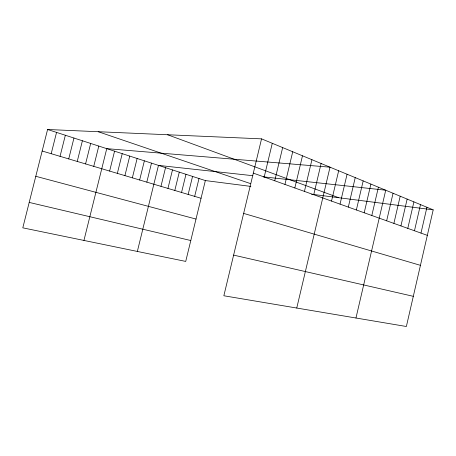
<?xml version="1.0" encoding="UTF-8"?>
<svg xmlns="http://www.w3.org/2000/svg" width="456" height="456" viewBox="0 0 456 456"><rect width="100%" height="100%" fill="white"/><g stroke="black" fill="none" stroke-linecap="round" stroke-linejoin="round"><path stroke-width="0.68" d="M433.2 209.857L406.364 326.502L223.85 295.762L261.55 138.858L433.2 209.857L311.596 194.222M393.887 223.394L400.197 196.205M400.927 225.914L407.145 199.078M407.789 228.37L413.911 201.877M414.47 230.759L420.506 204.607M420.985 233.09L426.936 207.263M364.196 212.775L370.899 184.087M371.811 215.5L378.412 187.194M355.965 318.014L385.725 190.22L263.283 176.842M386.654 220.807L393.061 193.253M340.045 204.134L347.073 174.232M348.321 207.092L355.241 177.612M356.37 209.971L363.175 180.895M304.42 191.389L311.938 159.703M313.728 194.718L321.115 163.499M296.753 308.039L330.024 167.181L106.755 148.65L83.944 240.437M331.523 201.085L338.671 170.755M274.734 180.77L282.663 147.59M284.943 184.418L292.729 151.751M294.832 187.957L302.482 155.787M264.201 176.996L272.278 143.292M174.808 190.465L179.288 172.129M181.545 192.466L185.98 174.295M188.163 194.433L192.552 176.421M194.666 196.365L199.01 178.507M250.863 186.413L205.354 180.565L185.723 261.413L22.8 227.84L47.584 129.498L261.55 138.858M146.815 182.138L151.489 163.128M137.347 251.444L158.471 165.391L252.858 175.702M160.962 186.344L165.539 167.677M167.95 188.425L172.476 169.923M117.346 173.377L122.231 153.661M124.921 175.628L129.749 156.095M132.354 177.84L137.131 158.483M139.65 180.006L144.375 160.825M85.568 163.926L90.681 143.446M93.748 166.355L98.798 146.074M109.628 171.08L114.57 151.181M51.197 153.706L56.555 132.4M60.049 156.34L65.345 135.25M68.731 158.916L73.957 138.037M77.235 161.447L82.399 140.767M233.62 255.109L413.307 296.326M29.207 202.418L190.796 240.529M35.79 176.295L196.006 219.057M243.641 213.402L420.438 265.341M42.163 151.016L201.056 198.269M47.584 129.498L205.354 180.565M98.194 131.71L250.384 183.569M253.319 173.109L427.335 235.364M167.586 134.748L338.745 197.71"/></g></svg>
